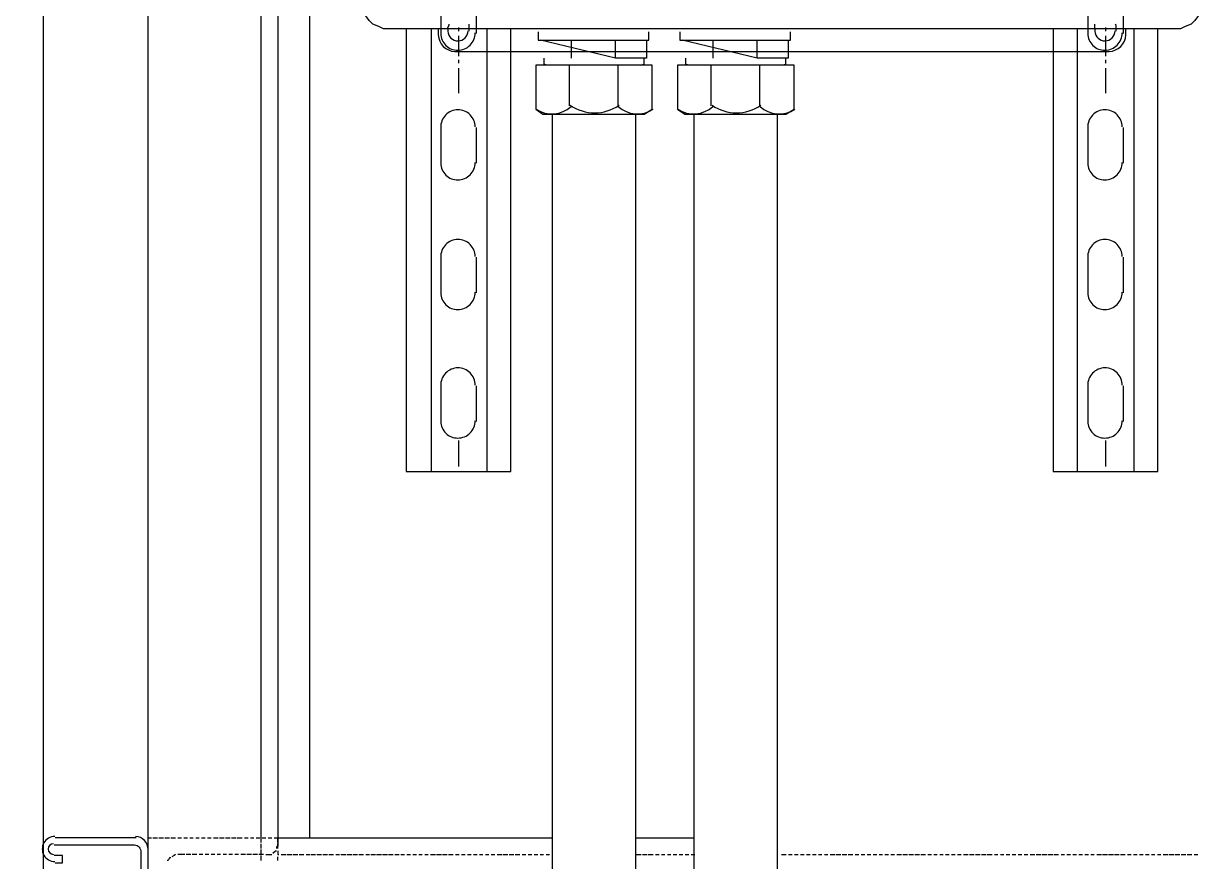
# Model space of a CAD drawing. Header units: feet. Extents: x -159 to 1687, y -48 to 1556.
# Drawn here: x 1311.57 to 1329.73, y 1045.28 to 1058.25 of the extents above; entities that cross this region are included whole.
import ezdxf

# ---------------------------------------------------------------- set-up
doc = ezdxf.new("R2010")
doc.units = ezdxf.units.FT
doc.header["$MEASUREMENT"] = 0
for name, color, linetype in [('G-ANNO-TEXT', 1, 'Continuous'), ('PDF8_LP_OBJ-Hidden', 7, 'Continuous'), ('PDF8_LP_OBJ-Misc', 7, 'Continuous')]:
    doc.layers.add(name, color=color, linetype=linetype)

msp = doc.modelspace()

# ---------------------------------------------------------------- linework, layer by layer
at = {"layer": 'G-ANNO-TEXT'}
for points in [[(1330.39041, 1009.92973), (1330.39041, 1018.64412), (1330.60575, 1035.31979), (1338.68036, 1038.22458), (1345.89372, 1040.05353), (1350.20019, 1045.54037), (1350.4155, 1048.66033)], [(1332.65128, 1009.92973), (1332.65128, 1018.64412), (1332.86662, 1035.31979), (1340.94123, 1038.22458), (1348.15459, 1040.05353), (1352.46106, 1045.54037), (1352.67637, 1048.66033)]]:
    msp.add_spline(points, degree=3, dxfattribs=at)
at = {"layer": 'PDF8_LP_OBJ-Hidden', "lineweight": 25}
for points in [[(1318.14211, 1058.17065), (1318.14211, 1058.18906), (1318.16052, 1058.22588), (1318.16052, 1058.24429)], [(1318.47348, 1058.17065), (1318.47348, 1058.24429)], [(1328.15684, 1058.17065), (1328.15684, 1058.24429)], [(1328.48821, 1058.17065), (1328.48821, 1058.22588), (1328.4698, 1058.24429)], [(1313.50293, 1045.59701), (1313.50293, 1045.65224), (1313.55816, 1045.65224)], [(1313.50293, 1045.50497), (1313.50293, 1045.5786)], [(1313.57657, 1045.65224), (1313.65021, 1045.65224)], [(1313.66862, 1045.65224), (1313.74226, 1045.65224)], [(1313.76067, 1045.65224), (1313.8343, 1045.65224)], [(1313.85271, 1045.65224), (1313.92635, 1045.65224)], [(1313.96317, 1045.65224), (1314.0184, 1045.65224)], [(1314.05522, 1045.65224), (1314.11044, 1045.65224)], [(1314.14726, 1045.65224), (1314.20249, 1045.65224)], [(1314.23931, 1045.65224), (1314.29454, 1045.65224)], [(1314.33136, 1045.65224), (1314.38659, 1045.65224)], [(1314.42341, 1045.65224), (1314.47863, 1045.65224)], [(1314.51545, 1045.65224), (1314.58909, 1045.65224)], [(1314.6075, 1045.65224), (1314.68114, 1045.65224)], [(1314.69955, 1045.65224), (1314.77318, 1045.65224)], [(1314.79159, 1045.65224), (1314.86523, 1045.65224)], [(1314.88364, 1045.65224), (1314.95728, 1045.65224)], [(1314.9941, 1045.65224), (1315.04933, 1045.65224)], [(1315.08614, 1045.65224), (1315.14137, 1045.65224)], [(1315.17819, 1045.65224), (1315.23342, 1045.65224)], [(1315.25183, 1045.5786), (1315.25183, 1045.65224)], [(1315.25183, 1045.48656), (1315.25183, 1045.56019)], [(1315.27024, 1045.65224), (1315.32547, 1045.65224)], [(1315.36229, 1045.65224), (1315.41751, 1045.65224)], [(1315.45433, 1045.65224), (1315.50956, 1045.65224)], [(1315.50956, 1045.52338), (1315.49115, 1045.50497), (1315.49115, 1045.48656)], [(1315.50956, 1045.5786), (1315.50956, 1045.65224)], [(1315.50956, 1045.48656), (1315.50956, 1045.56019)], [(1313.50293, 1045.41292), (1313.50293, 1045.46815)], [(1313.50293, 1045.32087), (1313.50293, 1045.3761)], [(1313.85271, 1045.33928), (1313.8343, 1045.33928), (1313.81589, 1045.30246), (1313.79748, 1045.30246)], [(1313.92635, 1045.39451), (1313.90794, 1045.3761), (1313.87112, 1045.35769)], [(1314.07363, 1045.39451), (1313.96317, 1045.39451)], [(1314.16567, 1045.39451), (1314.09204, 1045.39451)], [(1314.25772, 1045.39451), (1314.18408, 1045.39451)], [(1314.34977, 1045.39451), (1314.29454, 1045.39451)], [(1314.44181, 1045.39451), (1314.38659, 1045.39451)], [(1314.53386, 1045.39451), (1314.47863, 1045.39451)], [(1314.62591, 1045.39451), (1314.57068, 1045.39451)], [(1314.71796, 1045.39451), (1314.66273, 1045.39451)], [(1314.81, 1045.39451), (1314.75477, 1045.39451)], [(1314.90205, 1045.39451), (1314.84682, 1045.39451)], [(1315.01251, 1045.39451), (1314.93887, 1045.39451)], [(1315.10455, 1045.39451), (1315.03092, 1045.39451)], [(1315.1966, 1045.39451), (1315.12296, 1045.39451)], [(1315.28865, 1045.39451), (1315.21501, 1045.39451)], [(1315.25183, 1045.39451), (1315.25183, 1045.46815)], [(1315.25183, 1045.30246), (1315.25183, 1045.3761)], [(1315.32547, 1045.39451), (1315.41751, 1045.39451)], [(1315.43592, 1045.41292), (1315.47274, 1045.44974), (1315.49115, 1045.44974)], [(1315.50956, 1045.44974), (1315.50956, 1045.39451), (1315.52797, 1045.39451)], [(1315.50956, 1045.30246), (1315.50956, 1045.35769)], [(1315.56479, 1045.39451), (1315.63843, 1045.39451)], [(1315.65684, 1045.39451), (1315.73047, 1045.39451)], [(1315.74888, 1045.39451), (1315.82252, 1045.39451)], [(1315.84093, 1045.39451), (1315.91457, 1045.39451)], [(1315.95139, 1045.39451), (1316.00662, 1045.39451)], [(1316.0228, 1045.39451), (1316.09643, 1045.39451)], [(1316.11484, 1045.39451), (1316.18848, 1045.39451)], [(1316.20689, 1045.39451), (1316.28053, 1045.39451)], [(1316.29894, 1045.39451), (1316.37258, 1045.39451)], [(1316.40939, 1045.39451), (1316.46462, 1045.39451)], [(1316.48871, 1045.39451), (1316.56235, 1045.39451)], [(1316.58076, 1045.39451), (1316.6544, 1045.39451)], [(1316.67281, 1045.39451), (1316.74644, 1045.39451)], [(1316.76485, 1045.39451), (1316.83849, 1045.39451)], [(1316.87531, 1045.39451), (1316.93054, 1045.39451)], [(1316.94862, 1045.39451), (1317.02226, 1045.39451)], [(1317.04067, 1045.39451), (1317.11431, 1045.39451)], [(1317.13272, 1045.39451), (1317.20635, 1045.39451)], [(1317.22476, 1045.39451), (1317.2984, 1045.39451)], [(1317.32409, 1045.39451), (1317.39045, 1045.39451)], [(1317.41614, 1045.39451), (1317.47136, 1045.39451)], [(1317.50818, 1045.39451), (1317.56341, 1045.39451)], [(1317.60023, 1045.39451), (1317.65546, 1045.39451)], [(1317.69228, 1045.39451), (1317.74751, 1045.39451)], [(1317.78433, 1045.39451), (1317.83955, 1045.39451)], [(1317.87637, 1045.39451), (1317.95001, 1045.39451)], [(1317.96842, 1045.39451), (1318.04206, 1045.39451)], [(1318.06047, 1045.39451), (1318.1341, 1045.39451)], [(1318.15251, 1045.39451), (1318.22615, 1045.39451)], [(1318.26297, 1045.39451), (1318.3182, 1045.39451)], [(1318.35502, 1045.39451), (1318.41025, 1045.39451)], [(1318.44706, 1045.39451), (1318.50229, 1045.39451)], [(1318.53911, 1045.39451), (1318.59434, 1045.39451)], [(1318.63116, 1045.39451), (1318.68639, 1045.39451)], [(1318.72321, 1045.39451), (1318.77843, 1045.39451)], [(1318.81525, 1045.39451), (1318.87048, 1045.39451)], [(1318.9073, 1045.39451), (1318.98094, 1045.39451)], [(1318.99935, 1045.39451), (1319.07298, 1045.39451)], [(1319.09139, 1045.39451), (1319.16503, 1045.39451)], [(1319.18344, 1045.39451), (1319.25708, 1045.39451)], [(1319.2939, 1045.39451), (1319.34913, 1045.39451)], [(1319.38595, 1045.39451), (1319.44117, 1045.39451)], [(1319.47799, 1045.39451), (1319.53322, 1045.39451)], [(1319.57004, 1045.39451), (1319.62527, 1045.39451)], [(1319.66209, 1045.39451), (1319.71731, 1045.39451)], [(1321.0612, 1045.39451), (1321.13484, 1045.39451)], [(1321.15325, 1045.39451), (1321.22689, 1045.39451)], [(1321.2453, 1045.39451), (1321.31893, 1045.39451)], [(1321.35575, 1045.39451), (1321.41098, 1045.39451)], [(1321.4478, 1045.39451), (1321.50303, 1045.39451)], [(1321.53985, 1045.39451), (1321.59508, 1045.39451)], [(1321.63189, 1045.39451), (1321.68712, 1045.39451)], [(1321.72394, 1045.39451), (1321.77917, 1045.39451)], [(1321.81599, 1045.39451), (1321.87122, 1045.39451)], [(1321.90804, 1045.39451), (1321.96326, 1045.39451)], [(1323.30715, 1045.39451), (1323.38079, 1045.39451)], [(1323.41761, 1045.39451), (1323.47284, 1045.39451)], [(1323.50966, 1045.39451), (1323.56488, 1045.39451)], [(1323.6017, 1045.39451), (1323.65693, 1045.39451)], [(1323.69375, 1045.39451), (1323.74898, 1045.39451)], [(1323.7858, 1045.39451), (1323.84103, 1045.39451)], [(1323.87784, 1045.39451), (1323.93307, 1045.39451)], [(1323.96989, 1045.39451), (1324.02512, 1045.39451)], [(1324.06194, 1045.39451), (1324.13558, 1045.39451)], [(1324.15399, 1045.39451), (1324.22762, 1045.39451)], [(1324.24603, 1045.39451), (1324.31967, 1045.39451)], [(1324.33808, 1045.39451), (1324.41172, 1045.39451)], [(1324.44854, 1045.39451), (1324.50377, 1045.39451)], [(1324.54058, 1045.39451), (1324.59581, 1045.39451)], [(1324.63263, 1045.39451), (1324.68786, 1045.39451)], [(1324.72468, 1045.39451), (1324.77991, 1045.39451)], [(1324.81673, 1045.39451), (1324.87195, 1045.39451)], [(1324.90877, 1045.39451), (1324.964, 1045.39451)], [(1325.00082, 1045.39451), (1325.05605, 1045.39451)], [(1325.09287, 1045.39451), (1325.1665, 1045.39451)], [(1325.18491, 1045.39451), (1325.25855, 1045.39451)], [(1325.27696, 1045.39451), (1325.3506, 1045.39451)], [(1325.36901, 1045.39451), (1325.44265, 1045.39451)], [(1325.46106, 1045.39451), (1325.53469, 1045.39451)], [(1325.57151, 1045.39451), (1325.62674, 1045.39451)], [(1325.66356, 1045.39451), (1325.71879, 1045.39451)], [(1325.75561, 1045.39451), (1325.81083, 1045.39451)], [(1325.84765, 1045.39451), (1325.90288, 1045.39451)], [(1325.9397, 1045.39451), (1325.99493, 1045.39451)], [(1326.03175, 1045.39451), (1326.08698, 1045.39451)], [(1326.12379, 1045.39451), (1326.19743, 1045.39451)], [(1326.21584, 1045.39451), (1326.28948, 1045.39451)], [(1326.30789, 1045.39451), (1326.38153, 1045.39451)], [(1326.39994, 1045.39451), (1326.47357, 1045.39451)], [(1326.49198, 1045.39451), (1326.56562, 1045.39451)], [(1326.60244, 1045.39451), (1326.65767, 1045.39451)], [(1326.69449, 1045.39451), (1326.74972, 1045.39451)], [(1326.78653, 1045.39451), (1326.84176, 1045.39451)], [(1326.87858, 1045.39451), (1326.93381, 1045.39451)], [(1326.97063, 1045.39451), (1327.02586, 1045.39451)], [(1327.06268, 1045.39451), (1327.1179, 1045.39451)], [(1327.15472, 1045.39451), (1327.22836, 1045.39451)], [(1327.24677, 1045.39451), (1327.32041, 1045.39451)], [(1327.33882, 1045.39451), (1327.41245, 1045.39451)], [(1327.43086, 1045.39451), (1327.5045, 1045.39451)], [(1327.52291, 1045.39451), (1327.59655, 1045.39451)], [(1327.63337, 1045.39451), (1327.6886, 1045.39451)], [(1327.72541, 1045.39451), (1327.78064, 1045.39451)], [(1327.81746, 1045.39451), (1327.87269, 1045.39451)], [(1327.90951, 1045.39451), (1327.96474, 1045.39451)], [(1328.00156, 1045.39451), (1328.05678, 1045.39451)], [(1328.0936, 1045.39451), (1328.14883, 1045.39451)], [(1328.18565, 1045.39451), (1328.25929, 1045.39451)], [(1328.2777, 1045.39451), (1328.35134, 1045.39451)], [(1328.36974, 1045.39451), (1328.44338, 1045.39451)], [(1328.46179, 1045.39451), (1328.53543, 1045.39451)], [(1328.55384, 1045.39451), (1328.62748, 1045.39451)], [(1328.6643, 1045.39451), (1328.71952, 1045.39451)], [(1328.75634, 1045.39451), (1328.81157, 1045.39451)], [(1328.84839, 1045.39451), (1328.90362, 1045.39451)], [(1328.94044, 1045.39451), (1328.99567, 1045.39451)], [(1329.03248, 1045.39451), (1329.08771, 1045.39451)], [(1329.12453, 1045.39451), (1329.17976, 1045.39451)], [(1329.21658, 1045.39451), (1329.29022, 1045.39451)], [(1329.30863, 1045.39451), (1329.38226, 1045.39451)], [(1329.40067, 1045.39451), (1329.47431, 1045.39451)], [(1329.49272, 1045.39451), (1329.56636, 1045.39451)], [(1329.58477, 1045.39451), (1329.6584, 1045.39451)], [(1329.69522, 1045.39451), (1329.75045, 1045.39451)]]:
    msp.add_lwpolyline(points, dxfattribs=at)
at = {"layer": 'PDF8_LP_OBJ-Misc', "lineweight": 25}
for points in [[(1311.8829, 1032.32336), (1311.8829, 1093.13532), (1310.26288, 1093.13532), (1310.26288, 1032.32336)], [(1315.50956, 1044.03221), (1315.50956, 1009.66182), (1313.50293, 1009.66182), (1313.50293, 1085.63751)], [(1329.8505, 1073.41366), (1329.8505, 1058.63089), (1329.81368, 1058.44679), (1329.70323, 1058.29952), (1329.648, 1058.24429), (1329.55595, 1058.20747), (1329.48231, 1058.17065), (1317.148, 1058.17065), (1317.07436, 1058.20747), (1316.98232, 1058.24429), (1316.92709, 1058.29952), (1316.87186, 1058.37315), (1316.81663, 1058.44679), (1316.81663, 1058.48361)], [(1315.25183, 1045.65224), (1315.25183, 1064.02485)], [(1315.50956, 1064.02485), (1315.50956, 1045.52338)], [(1316.00662, 1045.65224), (1316.00662, 1064.02485)], [(1318.58394, 1058.09701), (1318.58394, 1058.63089)], [(1328.59866, 1058.09701), (1328.59866, 1058.63089)], [(1318.30779, 1058.18906), (1318.30779, 1058.13383)], [(1328.32252, 1058.18906), (1328.32252, 1058.13383)], [(1317.49778, 1058.17065), (1317.49778, 1051.32234), (1319.11781, 1051.32234), (1319.11781, 1058.17065)], [(1317.88438, 1058.17065), (1317.88438, 1051.32234)], [(1318.30779, 1058.06019), (1318.30779, 1057.74723)], [(1318.47348, 1058.13383), (1318.47348, 1058.17065)], [(1318.74962, 1051.32234), (1318.74962, 1058.17065)], [(1319.54029, 1058.12255), (1319.54029, 1057.99368), (1321.25237, 1057.99368)], [(1321.25237, 1057.99368), (1321.25237, 1058.12255)], [(1321.73478, 1058.12255), (1321.73478, 1057.99368), (1323.44685, 1057.99368)], [(1323.44685, 1057.99368), (1323.44685, 1058.12255)], [(1327.51251, 1058.17065), (1327.51251, 1051.32234), (1329.13254, 1051.32234), (1329.13254, 1058.17065)], [(1327.88069, 1058.17065), (1327.88069, 1051.32234)], [(1328.32252, 1058.06019), (1328.32252, 1057.74723)], [(1328.48821, 1058.13383), (1328.48821, 1058.17065)], [(1328.76435, 1051.32234), (1328.76435, 1058.17065)], [(1321.21555, 1057.99368), (1321.21555, 1057.71754), (1320.7369, 1057.71754), (1319.57711, 1057.99368)], [(1320.05575, 1057.71754), (1320.05575, 1057.99368)], [(1320.7369, 1057.71754), (1320.7369, 1057.99368)], [(1323.41003, 1057.99368), (1323.41003, 1057.71754), (1322.93139, 1057.71754), (1321.7716, 1057.99368)], [(1322.25024, 1057.71754), (1322.25024, 1057.99368)], [(1322.93139, 1057.71754), (1322.93139, 1057.99368)], [(1318.30779, 1057.69201), (1318.30779, 1057.63678)], [(1319.66916, 1057.60709), (1319.63234, 1057.62549), (1319.63234, 1057.71754)], [(1321.1235, 1057.60709), (1321.17873, 1057.62549), (1321.17873, 1057.71754)], [(1321.86364, 1057.60709), (1321.82682, 1057.62549), (1321.82682, 1057.71754)], [(1323.31799, 1057.60709), (1323.37322, 1057.62549), (1323.37322, 1057.71754)], [(1328.32252, 1057.69201), (1328.32252, 1057.63678)], [(1318.30779, 1057.56314), (1318.30779, 1057.17654)], [(1320.01893, 1057.60709), (1320.01893, 1056.98116)], [(1320.77372, 1057.60709), (1320.77372, 1056.98116)], [(1322.21342, 1057.60709), (1322.21342, 1056.98116)], [(1322.96821, 1057.60709), (1322.96821, 1056.98116)], [(1328.32252, 1057.56314), (1328.32252, 1057.17654)], [(1319.7612, 1009.5725), (1319.7612, 1056.8523)], [(1321.04986, 1009.56986), (1321.04986, 1056.8523)], [(1321.95569, 1009.5725), (1321.95569, 1056.8523)], [(1323.24435, 1009.57632), (1323.24435, 1056.8523)], [(1318.58394, 1056.09039), (1318.58394, 1056.64267)], [(1328.59866, 1056.09039), (1328.59866, 1056.64267)], [(1318.58394, 1054.08376), (1318.58394, 1054.63604)], [(1328.59866, 1054.08376), (1328.59866, 1054.63604)], [(1318.58394, 1052.09554), (1318.58394, 1052.64782)], [(1328.59866, 1052.09554), (1328.59866, 1052.64782)], [(1318.30779, 1051.80099), (1318.30779, 1051.39598)], [(1328.32252, 1051.80099), (1328.32252, 1051.39598)], [(1313.31884, 1045.65224), (1312.067, 1045.65224)], [(1315.50956, 1045.65224), (1319.7612, 1045.65224)], [(1321.04986, 1045.65224), (1321.95569, 1045.65224)], [(1312.067, 1045.26564), (1312.17746, 1045.26564), (1312.17746, 1045.3761), (1312.04859, 1045.3761)]]:
    msp.add_lwpolyline(points, dxfattribs=at)
for points in [[(1318.56553, 1058.64009, 0.41421362), (1318.29859, 1058.90703, 0.41421362), (1318.03165, 1058.63089), (1318.03165, 1058.09701, 0.41421362), (1318.29859, 1057.83928, 0.41421362), (1318.56553, 1058.10622)], [(1328.58025, 1058.64009, 0.41421362), (1328.31332, 1058.90703, 0.41421362), (1328.04638, 1058.63089), (1328.04638, 1058.09701, 0.41421362), (1328.31332, 1057.83928, 0.41421362), (1328.58025, 1058.10622)], [(1317.99483, 1058.17065), (1317.99483, 1058.0786, 0.39879692), (1318.25257, 1057.82087), (1328.37775, 1057.82087, 0.39857418), (1328.63548, 1058.0786), (1328.63548, 1058.17065)], [(1318.14211, 1058.17065), (1318.14211, 1058.13383, 0.97155055), (1318.455, 1058.13852)], [(1328.15684, 1058.17065), (1328.15684, 1058.13383, 0.97155055), (1328.46973, 1058.13852)], [(1318.56553, 1056.65187, 0.41421362), (1318.29859, 1056.91881, 0.41421362), (1318.03165, 1056.64267), (1318.03165, 1056.09039, 0.41421362), (1318.29859, 1055.83265, 0.41421362), (1318.56553, 1056.09959)], [(1328.58025, 1056.65187, 0.41421362), (1328.31332, 1056.91881, 0.41421362), (1328.04638, 1056.64267), (1328.04638, 1056.09039, 0.41421362), (1328.31332, 1055.83265, 0.41421362), (1328.58025, 1056.09959)], [(1318.56553, 1054.64525, 0.41421362), (1318.29859, 1054.91218, 0.41421362), (1318.03165, 1054.63604), (1318.03165, 1054.08376, 0.41421362), (1318.29859, 1053.82603, 0.41421362), (1318.56553, 1054.09296)], [(1328.58025, 1054.64525, 0.41421362), (1328.31332, 1054.91218, 0.41421362), (1328.04638, 1054.63604), (1328.04638, 1054.08376, 0.41421362), (1328.31332, 1053.82603, 0.41421362), (1328.58025, 1054.09296)], [(1318.56553, 1052.65703, 0.41421362), (1318.29859, 1052.92396, 0.41421362), (1318.03165, 1052.64782), (1318.03165, 1052.09554, 0.41421362), (1318.29859, 1051.83781, 0.41421362), (1318.56553, 1052.10475)], [(1328.58025, 1052.65703, 0.41421362), (1328.31332, 1052.92396, 0.41421362), (1328.04638, 1052.64782), (1328.04638, 1052.09554, 0.41421362), (1328.31332, 1051.83781, 0.41421362), (1328.58025, 1052.10475)], [(1313.50293, 1045.46815, 0.41421357), (1313.30963, 1045.67065)], [(1312.04859, 1045.54179), (1313.29123, 1045.54179, -0.41421409), (1313.39248, 1045.43133), (1313.39248, 1044.23472, -0.41421409), (1313.29123, 1044.14267)]]:
    msp.add_lwpolyline(points, format="xyb", dxfattribs=at)
for points in [[(1319.50347, 1056.92594), (1319.61393, 1056.8523), (1321.17873, 1056.8523), (1321.30759, 1056.92594), (1321.30759, 1057.60709), (1319.50347, 1057.60709)], [(1321.69796, 1056.92594), (1321.80841, 1056.8523), (1323.37322, 1056.8523), (1323.50208, 1056.92594), (1323.50208, 1057.60709), (1321.69796, 1057.60709)]]:
    msp.add_lwpolyline(points, close=True, dxfattribs=at)
for centre, radius, start, end in [((1319.752, 1057.28492), 0.43262, 235.920404, 313.368539), ((1320.41474, 1057.54265), 0.67194, 235.826999, 304.173001), ((1321.07748, 1057.28492), 0.43262, 226.631461, 304.079596), ((1321.94648, 1057.28492), 0.43262, 235.920404, 313.368539), ((1322.60922, 1057.54265), 0.67194, 235.826999, 304.173001), ((1323.27196, 1057.28492), 0.43262, 226.631461, 304.079596), ((1312.05779, 1045.47735), 0.1933, 89.999999, 270.000001), ((1312.03938, 1045.47735), 0.08284, 90.000022, 269.999978)]:
    msp.add_arc(centre, radius, start, end, dxfattribs=at)

doc.saveas('drawing.dxf')
